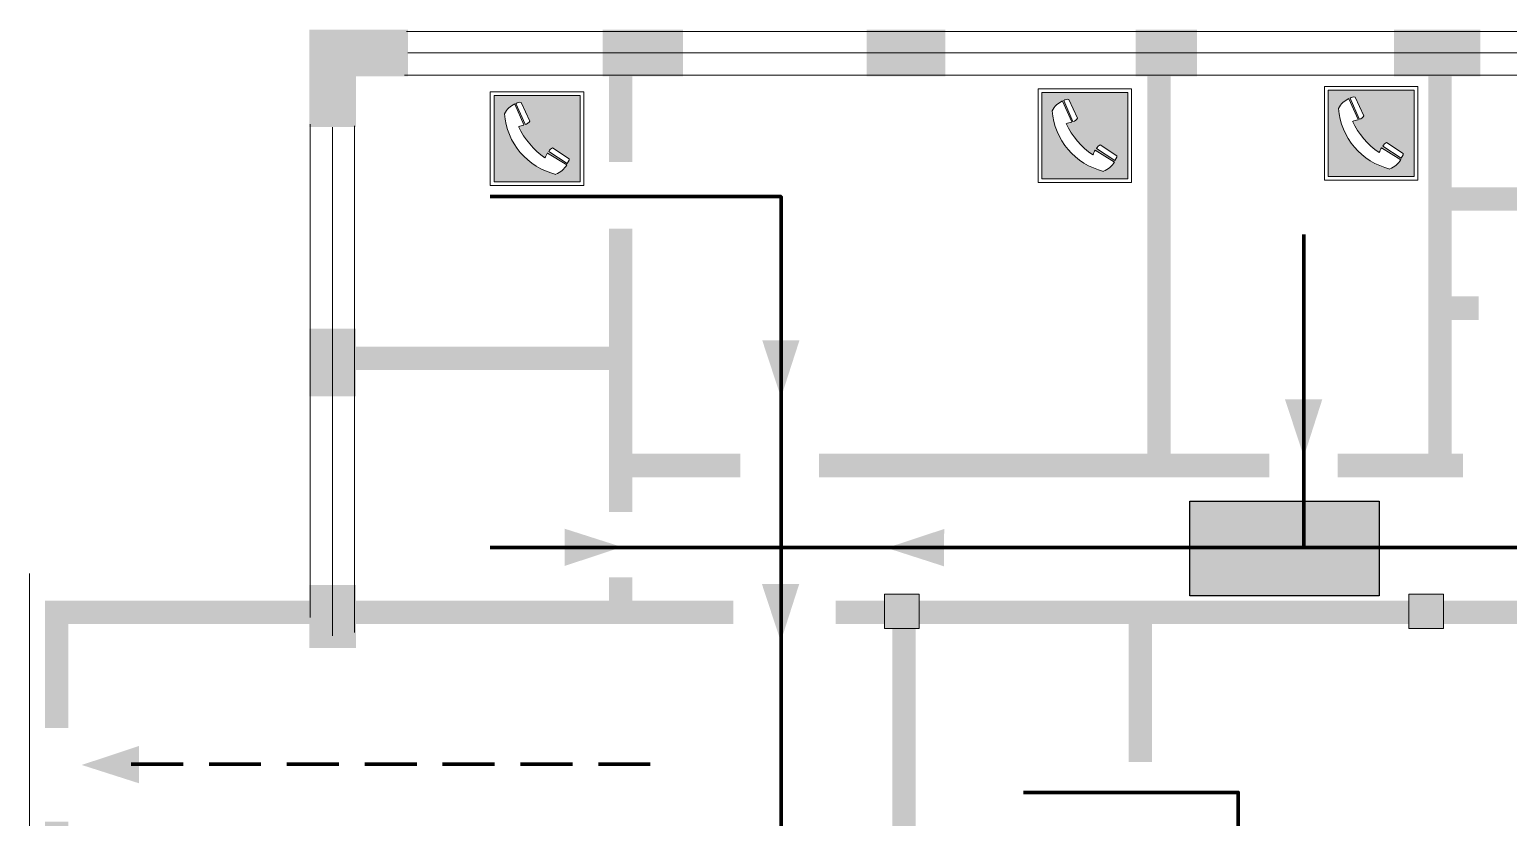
# Model space of a CAD drawing. Header units: millimetres. Extents: x 13810 to 67229, y 12374 to 21950.
# Drawn here: x 25497.2 to 25611.2, y 15192.1 to 15252.8 of the extents above; entities that cross this region are included whole.
import ezdxf

# ---------------------------------------------------------------- set-up
doc = ezdxf.new("R2010")
doc.units = ezdxf.units.MM
doc.linetypes.add('{ Wide Dash }', pattern=[12, 4, -2, 4, -2])
doc.layers.add('План_Штампы', color=7, linetype='Continuous')

# ---------------------------------------------------------------- blocks, each defined once
blk = doc.blocks.new('A$C456E1F9C')
at = {"lineweight": 5}
h = blk.add_hatch(color=242, dxfattribs=at)
h.paths.add_polyline_path([(0.51, -1.47), (0.51, -13.26), (12.29, -13.26), (12.29, -1.47)])
h.paths.add_polyline_path([(5.42, -4.95, -0.254479), (4.78, -5.4), (3.52, -2.53, -0.209735), (4.23, -2.4)], flags=16)
h.paths.add_polyline_path([(8.53, -8.6), (10.87, -10.17), (10.54, -10.76), (8.03, -9.13, -0.192251)], flags=16)
h.paths.add_polyline_path([(4.61, -5.49, 0.005518), (3.87, -5.72, 0.128647), (7.49, -10.01, 0.00809), (7.83, -9.33), (10.47, -10.97, -0.16736), (8.99, -12.25, -0.327862), (1.95, -3.95, -0.166952), (3.36, -2.62)], flags=16)
at = {"color": 242, "lineweight": 5}
for p, q in [((0, -13.77), (0, -0.97)), ((12.8, -0.97), (0, -0.97)), ((12.8, -13.77), (12.8, -0.97)), ((4.61, -5.49), (3.36, -2.62)), ((3.52, -2.53), (4.78, -5.4)), ((4.23, -2.4), (5.42, -4.95)), ((7.83, -9.33), (10.47, -10.97)), ((8.03, -9.13), (10.54, -10.76)), ((10.81, -10.12), (8.53, -8.6)), ((10.8, -10.3), (10.81, -10.12)), ((10.54, -10.76), (10.8, -10.3)), ((0, -13.77), (12.8, -13.77))]:
    blk.add_line(p, q, dxfattribs=at)
blk.add_lwpolyline([(0.51, -1.47), (12.29, -1.47), (12.29, -13.26), (0.51, -13.26)], close=True, dxfattribs=at)
for centre, radius, start, end in [((4.59, -5.34), 2.99, 114.2845, 152.1974), ((11.12, -3.31), 9.19, 183.9915, 256.6009), ((4.02, -3.27), 0.891, 76.3284, 123.7092), ((14.98, -39.1), 35.17, 107.1487, 108.4135), ((13.86, -0.94), 11.08, 205.5536, 234.8762), ((4.68, -4.59), 0.824, 276.9621, 334.0723), ((-13.31, 0.8), 23.44, 332.5487, 334.4027), ((8.94, -9.5), 0.989, 114.4092, 157.9388), ((7.87, -9.46), 3, 291.9291, 329.9329)]:
    blk.add_arc(centre, radius, start, end, dxfattribs=at)
blk = doc.blocks.new('A$C32E8229D')
at = {"true_color": 0xffffff}
blk.add_hatch(color=7, dxfattribs=at).paths.add_polyline_path([(0, 0), (0, -8), (16, -8), (16, 0)])
h = blk.add_hatch(color=126)
h.paths.add_polyline_path([(0.2, -0.2), (15.8, -0.2), (15.8, -7.8), (0.2, -7.8)])
h.paths.add_polyline_path([(13.49, -2.05), (12.08, -2.05), (11.37, -2.63, 0.162397), (11.29, -2.84), (11.29, -3.63), (10.35, -3.63), (10.35, -4.05), (11.68, -4.05), (11.68, -3.48), (12.26, -4.28), (11.29, -5.1), (11.29, -6.78), (11.85, -6.78), (11.85, -5.44), (12.8, -4.64), (12.8, -5.94), (14.46, -5.94), (14.46, -5.39), (13.45, -5.39), (13.45, -3.97), (12.46, -2.59), (13.15, -2.59), (13.69, -3.34), (14.18, -3)], flags=16)
h.paths.add_polyline_path([(10.74, -1.82, 1), (11.8, -1.82, 1)], flags=16)
h.paths.add_polyline_path([(9.39, -3.59), (5.99, -3.59), (6.56, -3.03), (5.91, -3.03), (5.1, -3.83), (5.91, -4.64), (6.56, -4.64), (5.99, -4.09), (9.39, -4.09)], flags=16)
h.paths.add_polyline_path([(4.29, -1.08), (1.72, -1.08), (1.72, -6.6), (4.29, -6.6)], flags=16)
at = {"color": 126}
blk.add_lwpolyline([(16, -8), (0, -8), (0, 0), (16, 0)], close=True, dxfattribs=at)

msp = doc.modelspace()

# ---------------------------------------------------------------- hatches: boundary and pattern name
at = {"lineweight": 0}
h = msp.add_hatch(color=256, dxfattribs=at)
h.dxf.hatch_style = 1
h.paths.add_polyline_path([(25565.78, 15206.69), (25565.78, 15209.36), (25563.12, 15209.36), (25563.12, 15206.69)])
h = msp.add_hatch(color=256, dxfattribs=at)
h.dxf.hatch_style = 1
h.paths.add_polyline_path([(25606.18, 15206.69), (25606.18, 15209.36), (25603.51, 15209.36), (25603.51, 15206.69)])

# ---------------------------------------------------------------- linework, layer by layer
at = {"lineweight": 0, "const_width": 3.6}
for points in [[(25520.59, 15245.33), (25520.59, 15251.04), (25526.39, 15251.04)], [(25541.41, 15251.04), (25547.6, 15251.04)], [(25561.75, 15251.04), (25567.81, 15251.04)], [(25582.46, 15251.04), (25587.19, 15251.04)], [(25602.36, 15251.04), (25609.03, 15251.04)], [(25520.59, 15224.58), (25520.59, 15229.8)], [(25520.59, 15205.2), (25520.59, 15210.05)]]:
    msp.add_lwpolyline(points, dxfattribs=at)
at = {"lineweight": 0}
for points in [[(25526.28, 15252.7), (25735.43, 15252.7)], [(25526.39, 15251.04), (25735.54, 15251.04)], [(25526.12, 15249.33), (25735.27, 15249.33)], [(25518.87, 15245.56), (25518.87, 15207.56)], [(25520.59, 15245.33), (25520.59, 15206.15)], [(25522.28, 15245.42), (25522.28, 15206.39)]]:
    msp.add_lwpolyline(points, dxfattribs=at)
at = {"lineweight": 100, "const_width": 1.8}
for points in [[(25542.79, 15242.63), (25542.79, 15250.91)], [(25584.25, 15251.04), (25584.25, 15219.26)], [(25605.92, 15251.04), (25605.92, 15219.26)], [(25605.92, 15239.79), (25614.81, 15239.79), (25614.81, 15219.26)], [(25542.79, 15219.26), (25542.79, 15237.51)], [(25605.92, 15231.38), (25608.9, 15231.38)], [(25542.79, 15227.52), (25521.45, 15227.52)], [(25552.01, 15219.26), (25542.79, 15219.26), (25542.79, 15215.67)], [(25592.77, 15219.26), (25558.07, 15219.26)], [(25607.67, 15219.26), (25598.02, 15219.26)], [(25542.79, 15210.65), (25542.79, 15208)], [(25697.12, 15207.95), (25559.35, 15207.95)], [(25564.61, 15175.68), (25564.61, 15208.15), (25564.61, 15180.63), (25582.83, 15180.63), (25582.83, 15191.27)], [(25582.83, 15207.95), (25582.83, 15196.43)]]:
    msp.add_lwpolyline(points, dxfattribs=at)
at = {"color": 126, "lineweight": 100, "true_color": 0x008754}
for points in [[(25731.52, 15212.93), (25555.14, 15212.93), (25555.14, 15239.97), (25532.74, 15239.97)], [(25595.42, 15212.93), (25595.42, 15237.06)], [(25555.14, 15212.93), (25532.74, 15212.93)], [(25555.14, 15212.93), (25555.14, 15173.64), (25537.74, 15173.64)], [(25573.81, 15194.08), (25590.36, 15194.08), (25590.36, 15171.63), (25574.07, 15171.63)]]:
    msp.add_lwpolyline(points, dxfattribs=at)
at = {"lineweight": 9}
msp.add_lwpolyline([(25497.24, 15210.95), (25497.24, 15182.93)], dxfattribs=at)
at = {"lineweight": 100, "const_width": 1.8, "elevation": 1.8}
for points in [[(25551.46, 15207.95), (25499.34, 15207.95), (25499.34, 15199.05)], [(25499.34, 15191.82), (25499.34, 15188.04), (25520.02, 15188.04)]]:
    msp.add_lwpolyline(points, dxfattribs=at)
at = {"lineweight": 0}
for points in [[(25565.78, 15209.36), (25565.78, 15206.69), (25563.12, 15206.69), (25563.12, 15209.36)], [(25606.18, 15209.36), (25606.18, 15206.69), (25603.51, 15206.69), (25603.51, 15209.36)]]:
    msp.add_lwpolyline(points, close=True, dxfattribs=at)
at = {"color": 126, "linetype": '{ Wide Dash }', "lineweight": 100, "true_color": 0x008754}
msp.add_lwpolyline([(25545.07, 15196.26), (25503.5, 15196.26)], dxfattribs=at)
at = {"layer": 'План_Штампы', "color": 126, "true_color": 0x008754}
for points in [[(25553.69, 15228.91), (25556.56, 15228.9), (25555.14, 15224.5)], [(25593.97, 15224.35), (25596.84, 15224.35), (25595.42, 15219.94)], [(25538.47, 15211.52), (25538.47, 15214.39), (25542.88, 15212.98)], [(25567.71, 15214.37), (25567.7, 15211.49), (25563.29, 15212.91)], [(25553.67, 15210.12), (25556.54, 15210.12), (25555.12, 15205.71)], [(25505.67, 15197.65), (25505.67, 15194.78), (25501.26, 15196.19)]]:
    msp.add_solid(points, dxfattribs=at)

# ---------------------------------------------------------------- block references
at = {"xscale": 0.5625, "yscale": 0.5625, "zscale": 0.5625}
for p in [(25574.94, 15248.81), (25597, 15248.99), (25532.74, 15248.58)]:
    msp.add_blockref('A$C456E1F9C', p, dxfattribs=at)
at = {"layer": 'План_Штампы', "color": 126, "true_color": 0x008754, "xscale": 0.9112597989264004, "yscale": 0.9112597989264004, "zscale": 0.9112597989264004, "rotation": 359.9978653237144}
msp.add_blockref('A$C32E8229D', (25586.64, 15216.5), dxfattribs=at)

doc.saveas('drawing.dxf')
